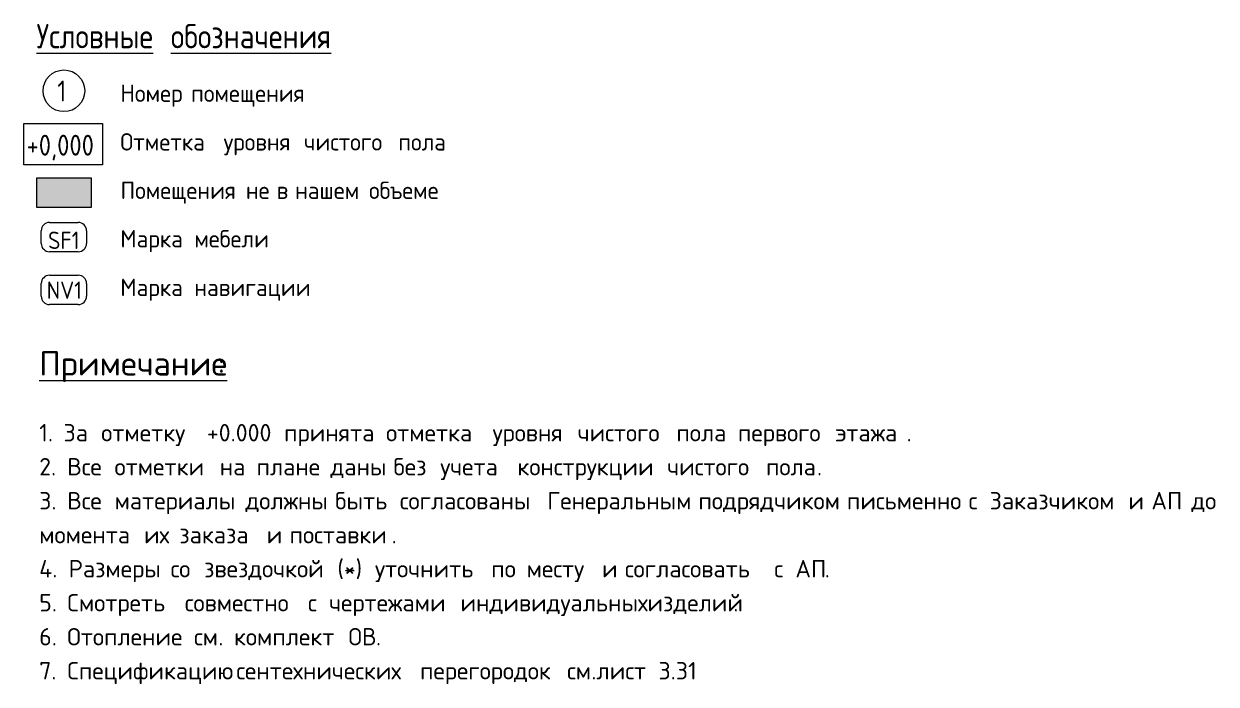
# Model space of a CAD drawing. Header units: millimetres. Extents: x 957 to 217451, y -8553 to 29000.
# Drawn here: x 957 to 18125, y 10616 to 20120 of the extents above; entities that cross this region are included whole.
import ezdxf

# ---------------------------------------------------------------- set-up
doc = ezdxf.new("R2010")
doc.units = ezdxf.units.MM
doc.layers.add('A-DETL', color=7, linetype='Continuous', lineweight=9)
doc.layers.add('G-ANNO-TEXT', color=7, linetype='Continuous', lineweight=9)
for name, color, linetype, lineweight, true_color in [('A-DETL-GENF-1', 7, 'Continuous', 9, 0xf5f5f5), ('G-ANNO-TEXT-1', 7, 'Continuous', 9, 0x3c3c3c), ('G-ANNO-TEXT-2', 7, 'Continuous', 9, 0x008000)]:
    doc.layers.add(name, color=color, linetype=linetype, lineweight=lineweight, true_color=true_color)
doc.styles.add('GOST Common', font='GOST_Common.ttf', dxfattribs={"height": 250})
doc.styles.add('GOST Common_1', font='GOST_Common.ttf', dxfattribs={"width": 0.9, "height": 300})
doc.styles.add('GOST Common_2', font='GOST_Common.ttf', dxfattribs={"width": 0.9, "height": 350})
doc.styles.add('ISOCPEUR', font='isocpeur.ttf', dxfattribs={"height": 250})
doc.styles.add('ISOCPEUR_1', font='isocpeur.ttf', dxfattribs={"height": 350})
doc.styles.add('ISOCPEUR_2', font='isocpeur.ttf', dxfattribs={"width": 0.9, "height": 250})

msp = doc.modelspace()

# ---------------------------------------------------------------- hatches: boundary and pattern name
at = {"layer": 'A-DETL-GENF-1'}
msp.add_hatch(color=256, dxfattribs=at).paths.add_polyline_path([(1930, 17479.4), (1930, 17901), (1137.5, 17901), (1137.5, 17479.4)])

# ---------------------------------------------------------------- linework, layer by layer
at = {"layer": 'A-DETL'}
for p, q in [((1930, 17901), (1137.5, 17901)), ((1137.5, 17901), (1137.5, 17479.4)), ((1930, 17479.4), (1930, 17901)), ((1137.5, 17479.4), (1930, 17479.4)), ((1327.5, 17261.4), (1740, 17261.4)), ((1207.5, 16959.7), (1207.5, 17141.4)), ((1860, 17141.4), (1860, 16959.7)), ((1740, 16839.7), (1327.5, 16839.7)), ((1327.5, 16501.7), (1740, 16501.7)), ((1207.5, 16200.1), (1207.5, 16381.7)), ((1860, 16381.7), (1860, 16200.1)), ((1740, 16080.1), (1327.5, 16080.1))]:
    msp.add_line(p, q, dxfattribs=at)
msp.add_circle((1533.7, 19156.2), 300, dxfattribs=at)
for centre, start, end in [((1327.5, 17141.4), 90, 180), ((1740, 17141.4), 0, 90), ((1327.5, 16959.7), 180, 270), ((1740, 16959.7), 270, 0), ((1327.5, 16381.7), 90, 180), ((1740, 16381.7), 0, 90), ((1327.5, 16200.1), 180, 270), ((1740, 16200.1), 270, 0)]:
    msp.add_arc(centre, 120, start, end, dxfattribs=at)
at = {"layer": 'G-ANNO-TEXT-1', "flags": 128}
msp.add_lwpolyline([(957, 18686.7), (2090.9, 18686.7), (2090.9, 18090.7), (957, 18090.7)], close=True, dxfattribs=at)

# ---------------------------------------------------------------- texts
at = {"layer": 'G-ANNO-TEXT', "attachment_point": 1}
for s, insert, char_height, width, style in [('\\LУсловные', (1139.4, 20117.7), 350, 2215.063, 'GOST Common_2'), ('\\L\\fGOST Common|b0|i0|c204|p34|;\\W.9;\\L ', (2967, 20117.7), 350, 129.873, 'GOST Common_2'), ('\\Lобозначения', (3074.2, 20117.7), 350, 3015.948, 'GOST Common_2'), ('\\fGOST Common|b0|i0|c204|p34|;\\W.9;1', (1439.4, 19303.4), 300, 173.165, 'GOST Common_1'), ('\\LПримечание', (1178.1, 15407.8), 350, 3110.548, 'ISOCPEUR_1'), ('\\L\\fISOCPEUR|b0|i0|c204|p34|;\\L:', (3744.6, 15407.8), 350, 128.27, 'ISOCPEUR_1'), ('1. ', (1178.1, 14359.9), 250, 424.894, 'ISOCPEUR'), ('За', (1528.7, 14359.9), 250, 472.996, 'ISOCPEUR'), ('\\fISOCPEUR|b0|i0|c204|p34|; ', (1919, 14359.9), 250, 184.388, 'ISOCPEUR'), ('отметку', (2071.1, 14359.9), 250, 1651.476, 'ISOCPEUR'), (' +0.000 ', (3433.7, 14359.9), 250, 1539.24, 'ISOCPEUR'), ('принята', (4703.7, 14359.9), 250, 1595.358, 'ISOCPEUR'), ('\\fISOCPEUR|b0|i0|c204|p34|; ', (6020, 14359.9), 250, 184.388, 'ISOCPEUR'), ('отметка', (6172.2, 14359.9), 250, 1675.527, 'ISOCPEUR'), ('\\fISOCPEUR|b0|i0|c204|p34|; ', (7554.6, 14359.9), 250, 184.388, 'ISOCPEUR'), ('уровня', (7706.7, 14359.9), 250, 1298.734, 'ISOCPEUR'), ('\\fISOCPEUR|b0|i0|c204|p34|; ', (8778.3, 14359.9), 250, 184.388, 'ISOCPEUR'), ('чистого', (8930.4, 14359.9), 250, 1539.24, 'ISOCPEUR'), ('\\fISOCPEUR|b0|i0|c204|p34|; ', (10200.4, 14359.9), 250, 184.388, 'ISOCPEUR'), ('пола', (10352.6, 14359.9), 250, 889.873, 'ISOCPEUR'), ('\\fISOCPEUR|b0|i0|c204|p34|; ', (11086.8, 14359.9), 250, 184.388, 'ISOCPEUR'), ('первого', (11238.9, 14359.9), 250, 1515.189, 'ISOCPEUR'), ('\\fISOCPEUR|b0|i0|c204|p34|; ', (12489.1, 14359.9), 250, 184.388, 'ISOCPEUR'), ('этажа', (12641.2, 14359.9), 250, 1242.616, 'ISOCPEUR'), ('\\fISOCPEUR|b0|i0|c204|p34|;.', (13666.5, 14359.9), 250, 88.186, 'ISOCPEUR'), ('2. ', (1178.1, 13870.4), 250, 489.029, 'ISOCPEUR'), ('Все', (1581.6, 13870.4), 250, 641.35, 'ISOCPEUR'), ('\\fISOCPEUR|b0|i0|c204|p34|; ', (2110.8, 13870.4), 250, 184.388, 'ISOCPEUR'), ('отметки', (2262.9, 13870.4), 250, 1651.476, 'ISOCPEUR'), ('\\fISOCPEUR|b0|i0|c204|p34|; ', (3625.5, 13870.4), 250, 184.388, 'ISOCPEUR'), ('на', (3777.7, 13870.4), 250, 456.962, 'ISOCPEUR'), ('\\fISOCPEUR|b0|i0|c204|p34|; ', (4154.7, 13870.4), 250, 184.388, 'ISOCPEUR'), ('плане', (4306.8, 13870.4), 250, 1106.329, 'ISOCPEUR'), ('\\fISOCPEUR|b0|i0|c204|p34|; ', (5219.7, 13870.4), 250, 184.388, 'ISOCPEUR'), ('даны', (5371.8, 13870.4), 250, 913.924, 'ISOCPEUR'), ('\\fISOCPEUR|b0|i0|c204|p34|; ', (6125.9, 13870.4), 250, 184.388, 'ISOCPEUR'), ('без', (6278, 13870.4), 250, 633.333, 'ISOCPEUR'), ('\\fISOCPEUR|b0|i0|c204|p34|; ', (6800.5, 13870.4), 250, 184.388, 'ISOCPEUR'), ('учета', (6952.7, 13870.4), 250, 1162.447, 'ISOCPEUR'), ('\\fISOCPEUR|b0|i0|c204|p34|; ', (7911.8, 13870.4), 250, 184.388, 'ISOCPEUR'), ('конструкции', (8063.9, 13870.4), 250, 2429.113, 'ISOCPEUR'), ('\\fISOCPEUR|b0|i0|c204|p34|; ', (10068.1, 13870.4), 250, 184.388, 'ISOCPEUR'), ('чистого', (10220.3, 13870.4), 250, 1539.24, 'ISOCPEUR'), ('\\fISOCPEUR|b0|i0|c204|p34|; ', (11490.3, 13870.4), 250, 184.388, 'ISOCPEUR'), ('пола', (11642.4, 13870.4), 250, 889.873, 'ISOCPEUR'), ('\\fISOCPEUR|b0|i0|c204|p34|;.', (12376.6, 13870.4), 250, 88.186, 'ISOCPEUR'), ('3. ', (1178.1, 13381), 250, 489.029, 'ISOCPEUR'), ('Все', (1581.6, 13381), 250, 641.35, 'ISOCPEUR'), ('\\fISOCPEUR|b0|i0|c204|p34|; ', (2110.8, 13381), 250, 184.388, 'ISOCPEUR'), ('материалы', (2262.9, 13381), 250, 2100.421, 'ISOCPEUR'), ('\\fISOCPEUR|b0|i0|c204|p34|; ', (3996, 13381), 250, 184.388, 'ISOCPEUR'), ('должны', (4148.1, 13381), 250, 1378.902, 'ISOCPEUR'), ('\\fISOCPEUR|b0|i0|c204|p34|; ', (5285.8, 13381), 250, 184.388, 'ISOCPEUR'), ('быть', (5437.9, 13381), 250, 945.991, 'ISOCPEUR'), ('\\fISOCPEUR|b0|i0|c204|p34|; ', (6218.5, 13381), 250, 184.388, 'ISOCPEUR'), ('согласованы', (6370.6, 13381), 250, 2389.029, 'ISOCPEUR'), ('\\fISOCPEUR|b0|i0|c204|p34|; ', (8341.7, 13381), 250, 184.388, 'ISOCPEUR'), ('Генеральным', (8493.9, 13381), 250, 2453.164, 'ISOCPEUR'), ('\\fISOCPEUR|b0|i0|c204|p34|; ', (10517.9, 13381), 250, 184.388, 'ISOCPEUR'), ('подрядчиком', (10670.1, 13381), 250, 2405.062, 'ISOCPEUR'), ('\\fISOCPEUR|b0|i0|c204|p34|; ', (12654.4, 13381), 250, 184.388, 'ISOCPEUR'), ('письменно', (12806.6, 13381), 250, 1940.084, 'ISOCPEUR'), ('\\fISOCPEUR|b0|i0|c204|p34|; ', (14407.3, 13381), 250, 184.388, 'ISOCPEUR'), ('\\fISOCPEUR|b0|i0|c204|p34|;с', (14559.4, 13381), 250, 184.388, 'ISOCPEUR'), ('\\fISOCPEUR|b0|i0|c204|p34|; ', (14711.6, 13381), 250, 184.388, 'ISOCPEUR'), ('Заказчиком', (14863.7, 13381), 250, 2236.708, 'ISOCPEUR'), ('\\fISOCPEUR|b0|i0|c204|p34|; ', (16709.2, 13381), 250, 184.388, 'ISOCPEUR'), ('\\fISOCPEUR|b0|i0|c204|p34|;и', (16861.3, 13381), 250, 216.456, 'ISOCPEUR'), ('\\fISOCPEUR|b0|i0|c204|p34|; ', (17039.9, 13381), 250, 184.388, 'ISOCPEUR'), ('АП', (17192, 13381), 250, 513.08, 'ISOCPEUR'), ('\\fISOCPEUR|b0|i0|c204|p34|; ', (17615.4, 13381), 250, 184.388, 'ISOCPEUR'), ('до', (17767.5, 13381), 250, 432.911, 'ISOCPEUR'), ('\\fISOCPEUR|b0|i0|c204|p34|; ', (18124.7, 13381), 250, 184.388, 'ISOCPEUR'), ('\\fISOCPEUR|b0|i0|c204|p34|; ', (2534.1, 12891.5), 250, 184.388, 'ISOCPEUR'), ('\\fISOCPEUR|b0|i0|c204|p34|; ', (3043.5, 12891.5), 250, 184.388, 'ISOCPEUR'), ('\\fISOCPEUR|b0|i0|c204|p34|; ', (4300.2, 12891.5), 250, 184.388, 'ISOCPEUR'), ('\\fISOCPEUR|b0|i0|c204|p34|; ', (4631, 12891.5), 250, 184.388, 'ISOCPEUR'), ('момента', (1178.1, 12891.5), 250, 1643.459, 'ISOCPEUR'), ('их', (2686.3, 12891.5), 250, 432.911, 'ISOCPEUR'), ('заказа', (3195.6, 12891.5), 250, 1338.818, 'ISOCPEUR'), ('\\fISOCPEUR|b0|i0|c204|p34|;и', (4452.4, 12891.5), 250, 216.456, 'ISOCPEUR'), ('поставки', (4783.1, 12891.5), 250, 1779.746, 'ISOCPEUR'), ('\\fISOCPEUR|b0|i0|c204|p34|;.', (6251.5, 12891.5), 250, 88.186, 'ISOCPEUR'), ('4. ', (1178.1, 12402), 250, 513.08, 'ISOCPEUR'), ('Размеры', (1601.5, 12402), 250, 1595.358, 'ISOCPEUR'), ('\\fISOCPEUR|b0|i0|c204|p34|; ', (2917.8, 12402), 250, 184.388, 'ISOCPEUR'), ('\\fISOCPEUR|b0|i0|c204|p34|; ', (3400.6, 12402), 250, 184.388, 'ISOCPEUR'), ('звездочкой', (3552.8, 12402), 250, 2132.489, 'ISOCPEUR'), (' (*) ', (5312.3, 12402), 250, 849.789, 'ISOCPEUR'), ('\\fISOCPEUR|b0|i0|c204|p34|; ', (7534.8, 12402), 250, 184.388, 'ISOCPEUR'), ('\\fISOCPEUR|b0|i0|c204|p34|; ', (8044.1, 12402), 250, 184.388, 'ISOCPEUR'), ('\\fISOCPEUR|b0|i0|c204|p34|; ', (9128.9, 12402), 250, 184.388, 'ISOCPEUR'), ('\\fISOCPEUR|b0|i0|c204|p34|; ', (9459.6, 12402), 250, 184.388, 'ISOCPEUR'), ('\\fISOCPEUR|b0|i0|c204|p34|; ', (11609.3, 12402), 250, 184.388, 'ISOCPEUR'), ('\\fISOCPEUR|b0|i0|c204|p34|; ', (11913.6, 12402), 250, 184.388, 'ISOCPEUR'), ('АП', (12065.7, 12402), 250, 513.08, 'ISOCPEUR'), ('со', (3069.9, 12402), 250, 400.844, 'ISOCPEUR'), ('уточнить', (6013.4, 12402), 250, 1843.881, 'ISOCPEUR'), ('по', (7686.9, 12402), 250, 432.911, 'ISOCPEUR'), ('месту', (8196.2, 12402), 250, 1130.379, 'ISOCPEUR'), ('\\fISOCPEUR|b0|i0|c204|p34|;и', (9281, 12402), 250, 216.456, 'ISOCPEUR'), ('согласовать', (9611.7, 12402), 250, 2421.096, 'ISOCPEUR'), ('\\fISOCPEUR|b0|i0|c204|p34|;с', (11761.5, 12402), 250, 184.388, 'ISOCPEUR'), ('\\fISOCPEUR|b0|i0|c204|p34|;.', (12489.1, 12402), 250, 88.186, 'ISOCPEUR'), ('5. ', (1178.1, 11912.5), 250, 489.029, 'ISOCPEUR'), ('Смотреть', (1581.6, 11912.5), 250, 1867.932, 'ISOCPEUR'), ('\\fISOCPEUR|b0|i0|c204|p34|; ', (3122.8, 11912.5), 250, 184.388, 'ISOCPEUR'), ('\\fISOCPEUR|b0|i0|c204|p34|; ', (4895.5, 11912.5), 250, 184.388, 'ISOCPEUR'), ('\\fISOCPEUR|b0|i0|c204|p34|; ', (5199.8, 11912.5), 250, 184.388, 'ISOCPEUR'), ('\\fISOCPEUR|b0|i0|c204|p34|; ', (7091.6, 11912.5), 250, 184.388, 'ISOCPEUR'), ('\\fISOCPEUR|b0|i0|c204|p34|; ', (9783.7, 11912.5), 250, 184.388, 'ISOCPEUR'), ('изделий', (9935.9, 11912.5), 250, 1499.156, 'ISOCPEUR'), ('совместно', (3275, 11912.5), 250, 1964.134, 'ISOCPEUR'), ('\\fISOCPEUR|b0|i0|c204|p34|;с', (5047.7, 11912.5), 250, 184.388, 'ISOCPEUR'), ('чертежами', (5351.9, 11912.5), 250, 2108.438, 'ISOCPEUR'), ('индивидуальных', (7243.7, 11912.5), 250, 3078.48, 'ISOCPEUR'), ('\\fISOCPEUR|b0|i0|c204|p34|;.', (11172.8, 11912.5), 250, 88.186, 'ISOCPEUR'), ('6. ', (1178.1, 11423), 250, 489.029, 'ISOCPEUR'), ('Отопление', (1581.6, 11423), 250, 2028.269, 'ISOCPEUR'), ('\\fISOCPEUR|b0|i0|c204|p34|; ', (3255.1, 11423), 250, 184.388, 'ISOCPEUR'), ('см', (3407.3, 11423), 250, 424.894, 'ISOCPEUR'), ('комплект', (3982.7, 11423), 250, 1811.814, 'ISOCPEUR'), ('\\fISOCPEUR|b0|i0|c204|p34|; ', (5477.6, 11423), 250, 184.388, 'ISOCPEUR'), ('ОВ', (5629.8, 11423), 250, 481.013, 'ISOCPEUR'), ('. ', (3757.8, 11423), 250, 272.574, 'ISOCPEUR'), ('\\fISOCPEUR|b0|i0|c204|p34|;.', (6026.6, 11423), 250, 88.186, 'ISOCPEUR'), ('7. ', (1178.1, 10933.6), 250, 489.029, 'ISOCPEUR'), ('Спецификацию', (1581.6, 10933.6), 250, 2765.822, 'ISOCPEUR'), ('\\fISOCPEUR|b0|i0|c204|p34|; ', (3863.7, 10933.6), 250, 184.388, 'ISOCPEUR'), ('сентехнических', (4015.8, 10933.6), 250, 3022.362, 'ISOCPEUR'), ('\\fISOCPEUR|b0|i0|c204|p34|; ', (6509.5, 10933.6), 250, 184.388, 'ISOCPEUR'), ('перегородок', (6661.6, 10933.6), 250, 2381.012, 'ISOCPEUR'), ('\\fISOCPEUR|b0|i0|c204|p34|; ', (8626.2, 10933.6), 250, 184.388, 'ISOCPEUR'), ('см', (8778.3, 10933.6), 250, 424.894, 'ISOCPEUR'), ('лист', (9201.6, 10933.6), 250, 889.873, 'ISOCPEUR'), (' 3.31', (9935.9, 10933.6), 250, 857.806, 'ISOCPEUR'), ('\\fISOCPEUR|b0|i0|c204|p34|;.', (9128.9, 10933.6), 250, 88.186, 'ISOCPEUR')]:
    msp.add_mtext(s, dxfattribs=dict(at, insert=insert, char_height=char_height, width=width, style=style))
at = {"layer": 'G-ANNO-TEXT-1', "attachment_point": 1}
for s, insert, char_height, width, style in [('Номер', (2345.7, 19246.1), 250, 1130.379, 'GOST Common'), ('\\fGOST Common|b0|i0|c204|p34|; ', (3278.4, 19246.1), 250, 104.219, 'GOST Common'), ('помещения', (3364.4, 19246.1), 250, 2060.337, 'GOST Common'), ('Отметка', (2345.7, 18546.1), 250, 1699.578, 'GOST Common'), ('\\fGOST Common|b0|i0|c204|p34|; ', (3748, 18546.1), 250, 104.219, 'GOST Common'), ('\\fGOST Common|b0|i0|c204|p34|; ', (4905.6, 18546.1), 250, 104.219, 'GOST Common'), ('\\fGOST Common|b0|i0|c204|p34|; ', (6261.6, 18546.1), 250, 104.219, 'GOST Common'), ('+0,000', (997, 18523.4), 300, 1269.873, 'GOST Common_1'), ('уровня', (3834, 18546.1), 250, 1298.734, 'GOST Common'), ('чистого', (4991.6, 18546.1), 250, 1539.24, 'GOST Common'), ('пола', (6347.5, 18546.1), 250, 889.873, 'GOST Common'), ('Помещения', (2348.1, 17849.1), 250, 2084.387, 'GOST Common'), ('\\fGOST Common|b0|i0|c204|p34|; ', (4067.9, 17849.1), 250, 104.219, 'GOST Common'), ('не', (4153.9, 17849.1), 250, 432.911, 'GOST Common'), ('\\fGOST Common|b0|i0|c204|p34|; ', (4511.1, 17849.1), 250, 104.219, 'GOST Common'), ('\\fGOST Common|b0|i0|c204|p34|;в', (4597.1, 17849.1), 250, 216.456, 'GOST Common'), ('\\fGOST Common|b0|i0|c204|p34|; ', (4775.7, 17849.1), 250, 104.219, 'GOST Common'), ('нашем', (4861.6, 17849.1), 250, 1186.497, 'GOST Common'), ('\\fGOST Common|b0|i0|c204|p34|; ', (5840.6, 17849.1), 250, 104.219, 'GOST Common'), ('объеме', (5926.6, 17849.1), 250, 1362.869, 'GOST Common'), ('Марка', (2345.7, 17151.9), 250, 1186.497, 'GOST Common'), ('\\fGOST Common|b0|i0|c204|p34|; ', (3324.7, 17151.9), 250, 104.219, 'GOST Common'), ('мебели', (3410.7, 17151.9), 250, 1322.784, 'GOST Common'), ('Марка', (2345.7, 16451.9), 250, 1186.497, 'GOST Common'), ('\\fGOST Common|b0|i0|c204|p34|; ', (3324.7, 16451.9), 250, 104.219, 'GOST Common'), ('навигации', (3410.7, 16451.9), 250, 2020.253, 'GOST Common')]:
    msp.add_mtext(s, dxfattribs=dict(at, insert=insert, char_height=char_height, width=width, style=style))
at = {"layer": 'G-ANNO-TEXT-2', "char_height": 250, "attachment_point": 1, "style": 'ISOCPEUR_2'}
for s, insert, width in [('SF1', (1305.9, 17129.2), 548.354), ('NV1', (1286.1, 16411), 598.861)]:
    msp.add_mtext(s, dxfattribs=dict(at, insert=insert, width=width))

doc.saveas('drawing.dxf')
